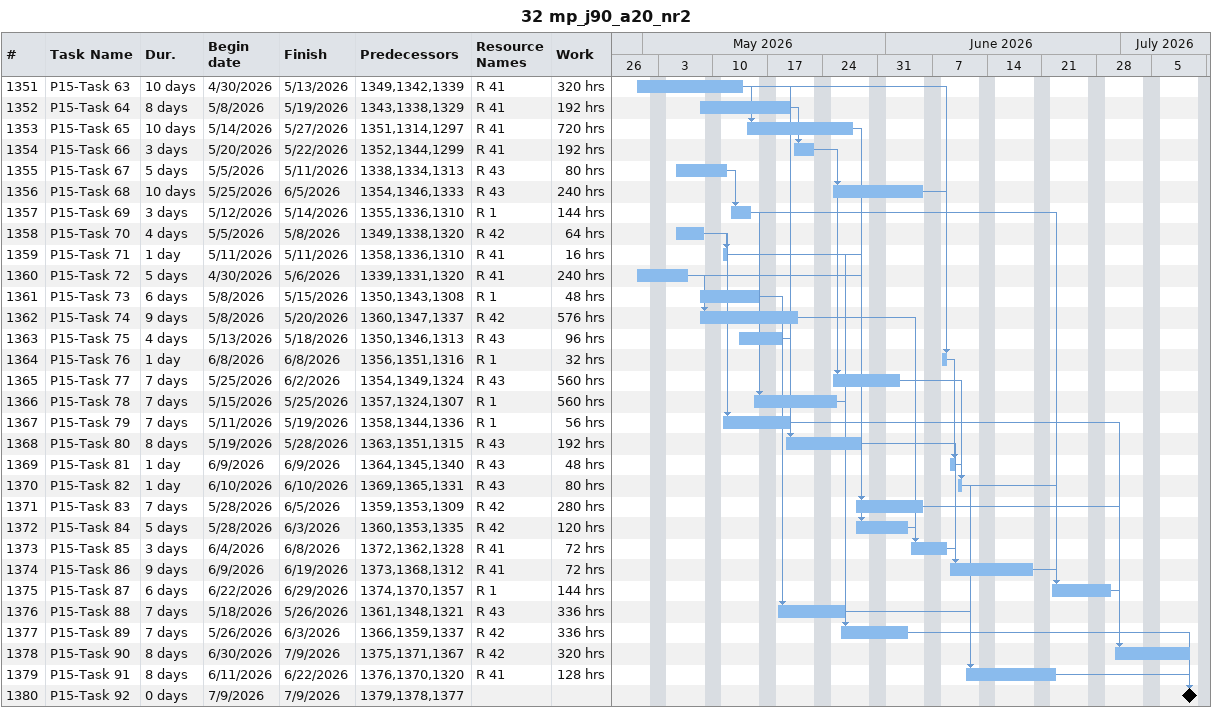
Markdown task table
32 mp_j90_a20_nr2

| ID | Task | Duration | Start | Finish | Predecessors | Resources | Work (h) |
|---|---|---|---|---|---|---|---|
| 1351 | P15-Task 63 | 10d | 2026-04-30 | 2026-05-13 | 1349, 1342, 1339 | R 41 | 320 |
| 1352 | P15-Task 64 | 8d | 2026-05-08 | 2026-05-19 | 1343, 1338, 1329 | R 41 | 192 |
| 1353 | P15-Task 65 | 10d | 2026-05-14 | 2026-05-27 | 1351, 1314, 1297 | R 41 | 720 |
| 1354 | P15-Task 66 | 3d | 2026-05-20 | 2026-05-22 | 1352, 1344, 1299 | R 41 | 192 |
| 1355 | P15-Task 67 | 5d | 2026-05-05 | 2026-05-11 | 1338, 1334, 1313 | R 43 | 80 |
| 1356 | P15-Task 68 | 10d | 2026-05-25 | 2026-06-05 | 1354, 1346, 1333 | R 43 | 240 |
| 1357 | P15-Task 69 | 3d | 2026-05-12 | 2026-05-14 | 1355, 1336, 1310 | R 1 | 144 |
| 1358 | P15-Task 70 | 4d | 2026-05-05 | 2026-05-08 | 1349, 1338, 1320 | R 42 | 64 |
| 1359 | P15-Task 71 | 1d | 2026-05-11 | 2026-05-11 | 1358, 1336, 1310 | R 41 | 16 |
| 1360 | P15-Task 72 | 5d | 2026-04-30 | 2026-05-06 | 1339, 1331, 1320 | R 41 | 240 |
| 1361 | P15-Task 73 | 6d | 2026-05-08 | 2026-05-15 | 1350, 1343, 1308 | R 1 | 48 |
| 1362 | P15-Task 74 | 9d | 2026-05-08 | 2026-05-20 | 1360, 1347, 1337 | R 42 | 576 |
| 1363 | P15-Task 75 | 4d | 2026-05-13 | 2026-05-18 | 1350, 1346, 1313 | R 43 | 96 |
| 1364 | P15-Task 76 | 1d | 2026-06-08 | 2026-06-08 | 1356, 1351, 1316 | R 1 | 32 |
| 1365 | P15-Task 77 | 7d | 2026-05-25 | 2026-06-02 | 1354, 1349, 1324 | R 43 | 560 |
| 1366 | P15-Task 78 | 7d | 2026-05-15 | 2026-05-25 | 1357, 1324, 1307 | R 1 | 560 |
| 1367 | P15-Task 79 | 7d | 2026-05-11 | 2026-05-19 | 1358, 1344, 1336 | R 1 | 56 |
| 1368 | P15-Task 80 | 8d | 2026-05-19 | 2026-05-28 | 1363, 1351, 1315 | R 43 | 192 |
| 1369 | P15-Task 81 | 1d | 2026-06-09 | 2026-06-09 | 1364, 1345, 1340 | R 43 | 48 |
| 1370 | P15-Task 82 | 1d | 2026-06-10 | 2026-06-10 | 1369, 1365, 1331 | R 43 | 80 |
| 1371 | P15-Task 83 | 7d | 2026-05-28 | 2026-06-05 | 1359, 1353, 1309 | R 42 | 280 |
| 1372 | P15-Task 84 | 5d | 2026-05-28 | 2026-06-03 | 1360, 1353, 1335 | R 42 | 120 |
| 1373 | P15-Task 85 | 3d | 2026-06-04 | 2026-06-08 | 1372, 1362, 1328 | R 41 | 72 |
| 1374 | P15-Task 86 | 9d | 2026-06-09 | 2026-06-19 | 1373, 1368, 1312 | R 41 | 72 |
| 1375 | P15-Task 87 | 6d | 2026-06-22 | 2026-06-29 | 1374, 1370, 1357 | R 1 | 144 |
| 1376 | P15-Task 88 | 7d | 2026-05-18 | 2026-05-26 | 1361, 1348, 1321 | R 43 | 336 |
| 1377 | P15-Task 89 | 7d | 2026-05-26 | 2026-06-03 | 1366, 1359, 1337 | R 42 | 336 |
| 1378 | P15-Task 90 | 8d | 2026-06-30 | 2026-07-09 | 1375, 1371, 1367 | R 42 | 320 |
| 1379 | P15-Task 91 | 8d | 2026-06-11 | 2026-06-22 | 1376, 1370, 1320 | R 41 | 128 |
| 1380 | P15-Task 92 | 0d | 2026-07-09 | 2026-07-09 | 1379, 1378, 1377 |  |  |
